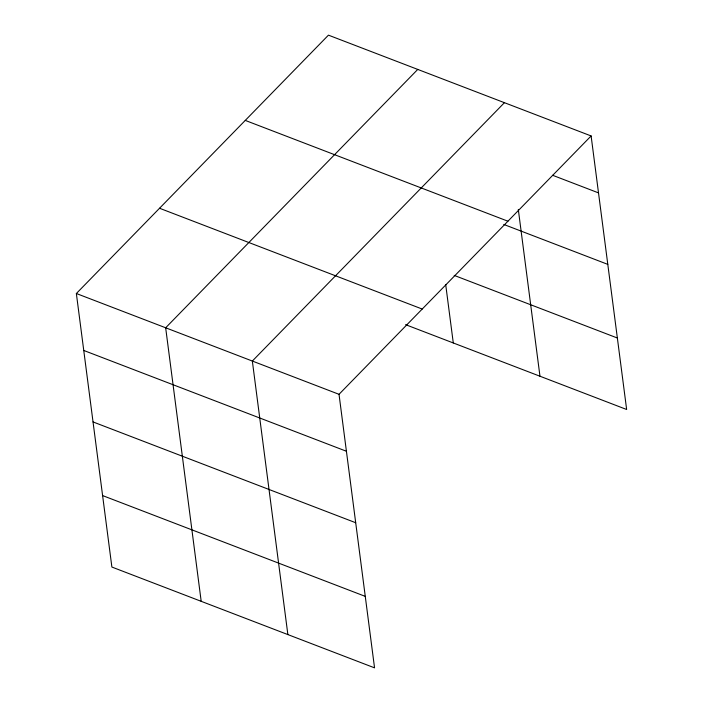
<?xml version="1.0" encoding="UTF-8"?>
<svg xmlns="http://www.w3.org/2000/svg" width="703" height="703" viewBox="0 0 703 703"><rect width="100%" height="100%" fill="white"/><g stroke="black" fill="none" stroke-linecap="round" stroke-linejoin="round"><path stroke-width="1.05" d="M591.118 135.951L339.022 394.313L374.55 667.85L111.882 567.049L76.355 293.511L328.45 35.15L591.118 135.951L626.645 409.489L405.587 324.654M417.758 69.421L165.662 327.783L201.19 601.32M504.438 102.682L252.342 361.043L287.87 634.589M552.628 175.284L598.517 192.894M245.259 120.406L507.926 221.208M503.779 224.45L607.796 264.372M454.2 275.4L617.366 338.011M159.546 208.255L422.213 309.048M76.355 293.511L339.022 394.313M83.745 350.454L346.421 451.256M93.033 421.932L355.7 522.733M102.594 495.571L365.27 596.372M518.304 209.441L539.966 376.228M445.684 284.478L453.286 342.959"/></g></svg>
